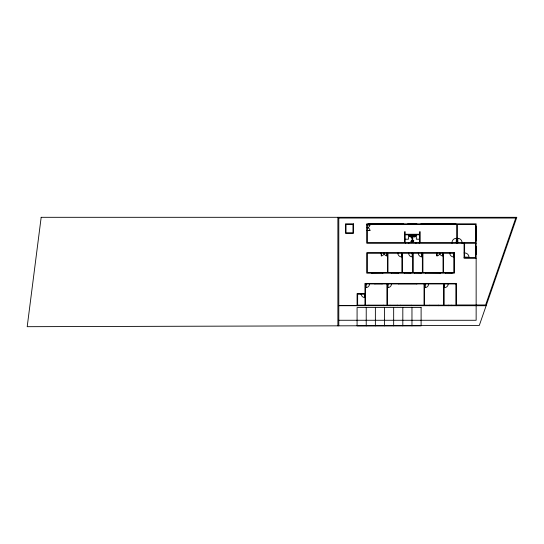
<?xml version="1.0" encoding="UTF-8"?>
<svg xmlns="http://www.w3.org/2000/svg" width="544" height="544" viewBox="0 0 544 544"><rect width="100%" height="100%" fill="white"/><g stroke="black" fill="none" stroke-linecap="round" stroke-linejoin="round"><path stroke-width="0.82" d="M411.291 234.892L408.612 234.892M412.032 241.89L412.032 240.951A2.094 2.094 0 0 1 412.032 241.89L411.828 241.951M411.148 241.176L411.522 240.89M413.63 241.155L413.093 241.407M411.794 241.862L411.815 241.747A1.591 1.591 0 0 0 411.815 241.046L411.794 240.978M415.011 236.606C414.61 233.757 413.297 237.769 414.868 236.688M414.997 236.817L415.018 235.144A1.013 1.013 0 0 0 414.773 235.096L414.29 235.001M410.584 236.66C410.876 234.219 408.796 237.3 410.509 236.688M410.591 236.844L410.679 235.144A0.959 0.959 0 0 0 410.414 235.096L410.339 234.818M412.094 240.815L411.237 240.863L411.033 241.42A1.503 1.503 0 0 0 411.053 241.686L412.094 242.032M412.692 240.264L413.556 240.312L413.753 240.87A1.503 1.503 0 0 1 413.732 241.135L412.692 241.482M412.032 242.032L411.672 242.053M338.79 218.042L515.773 218.042L485.622 304.98L456.416 304.98M368.213 224.06L403.702 224.06M408 224.06L416.786 224.06M421.083 224.06L455.838 224.06M368.213 224.169L403.702 224.169M408 224.169L416.786 224.169M421.083 224.169L455.838 224.169M366.751 224.754L369.954 224.93L367.03 224.754M475.592 226.222L476.143 226.222M366.751 230.608L369.954 230.432L367.03 230.608M408.83 234.974L411.06 234.974M413.726 234.974L415.956 234.974M409.965 235.001L410.496 235.001M412.121 235.559L412.121 238.333M412.665 235.559L412.665 238.333M410.094 234.818L410.013 235.096A1.013 1.013 0 0 0 409.768 235.144L409.612 236.613L410.509 236.858M414.372 235.049L414.372 235.096A0.959 0.959 0 0 0 414.106 235.144L413.964 236.613L414.868 236.858M456.389 243.229L456.389 238.292L456.253 242.685M457.667 243.229L457.667 238.292L457.796 242.685M405.164 239.21L408.462 239.21L408.462 234.818M419.621 239.21L416.323 239.21L416.323 234.818M475.592 240.856L476.143 240.856M476.143 243.229L366.751 243.229L366.751 223.842L476.143 223.842L476.143 320.28L338.79 320.266M475.592 246.799L476.143 246.799M381.201 252.953L381.378 255.877L381.201 252.674M387.056 252.953L386.879 255.877L387.056 252.674M436.812 252.953L436.988 255.877L436.812 252.674M442.666 252.953L442.49 255.877L442.666 252.674M464.073 252.926L464.617 252.926A4.393 4.393 0 0 1 469.01 257.319L464.617 257.183M475.592 254.116L476.143 254.116M401.506 252.674L401.506 256.884L401.397 253.225M412.304 252.674L412.304 256.884L412.189 253.225M421.994 252.674L421.994 256.884L421.886 253.225M453.458 252.674L453.458 256.884L453.349 253.225M464.073 257.319L469.01 257.319M476.143 258.23L464.073 258.23L464.073 243.229M371.872 272.945L382.854 272.836M391.265 272.836L398.582 272.945M404.253 272.836L410.836 272.945M414.494 272.836L421.083 272.945M425.653 272.836L440.286 272.945M445.414 272.836L451.996 272.945M374.83 283.614L382.146 283.614M398.609 283.614L416.901 283.614M374.83 283.723L382.146 283.723M398.609 283.723L416.901 283.723M365.867 283.397L365.867 287.606L365.976 283.948M387.818 283.397L387.818 287.606L387.926 283.948M424.952 283.397L424.952 287.606L425.061 283.948M444.523 283.397L444.523 287.606L444.632 283.948M364.949 293.638L357.082 293.638L357.082 305.714M357.632 294.188L364.949 294.188M364.582 293.638L364.582 297.48L364.473 294.188M357.082 305.164L364.949 305.164M368.88 305.381L383.513 305.381M390.007 305.381L397.331 305.381M400.255 305.381L411.23 305.381M429.706 305.381L438.484 305.381M448.181 305.381L451.84 305.381M338.79 305.531L357.082 305.531M368.88 305.497L383.513 305.497M390.007 305.497L397.331 305.497M400.255 305.497L411.23 305.497M429.706 305.497L438.484 305.497M448.181 305.497L451.84 305.497M338.79 305.714L486.146 305.714M413.175 240.339L413.637 240.625M413.195 241.502L412.814 241.4M411.59 242.053L411.148 241.665M411.672 240.788L412.032 240.808M412.991 241.312L412.971 241.203A1.591 1.591 0 0 1 412.971 240.502M475.925 226.222L475.925 240.856M475.925 246.799L475.925 254.116M475.816 226.222L475.816 240.856M475.816 246.799L475.816 254.116M475.592 243.229L475.592 257.686L464.617 257.686L464.617 243.229M462.06 243.229L462.06 242.685A4.393 4.393 0 0 0 457.667 238.292M456.416 305.714L456.416 283.397L364.949 283.397L364.949 305.714M455.838 223.842L455.838 224.393M451.996 243.229L451.996 242.685A4.393 4.393 0 0 1 456.389 238.292M451.996 272.619L451.996 273.163M451.84 305.164L451.84 305.714M449.8 252.674L449.8 253.225A3.658 3.658 0 0 0 453.458 256.884M448.181 283.397L448.181 283.948A3.658 3.658 0 0 1 444.523 287.606M448.181 305.164L448.181 305.714M445.414 272.619L445.414 273.163M440.286 272.619L440.286 273.163M438.484 305.164L438.484 305.714M429.706 305.164L429.706 305.714M428.611 283.397L428.611 283.948A3.658 3.658 0 0 1 424.952 287.606M425.653 272.619L425.653 273.163M421.083 223.842L421.083 224.393M421.083 272.619L421.083 273.163M419.254 242.685L419.254 243.229M418.336 252.674L418.336 253.225A3.658 3.658 0 0 0 421.994 256.884M416.901 283.397L416.901 283.948M416.786 223.842L416.786 224.393M416.221 234.818L413.447 234.818M415.963 242.685L415.963 243.229M414.494 272.619L414.494 273.163M412.821 235.824L412.821 238.054M411.964 235.824L411.964 238.054M411.964 307.544L411.964 325.836M411.23 305.164L411.23 305.714M410.836 272.619L410.836 273.163M408.823 242.685L408.823 243.229M408.646 252.674L408.646 253.225A3.658 3.658 0 0 0 412.304 256.884M408 223.842L408 224.393M405.532 242.685L405.532 243.229M404.253 272.619L404.253 273.163M403.702 223.842L403.702 224.393M402.818 307.544L402.818 325.836M400.255 305.164L400.255 305.714M398.582 272.619L398.582 273.163M398.609 283.397L398.609 283.948M397.848 252.674L397.848 253.225A3.658 3.658 0 0 0 401.506 256.884M397.331 305.164L397.331 305.714M393.666 307.544L393.666 325.836M391.476 283.397L391.476 283.948A3.658 3.658 0 0 1 387.818 287.606M391.265 272.619L391.265 273.163M390.007 305.164L390.007 305.714M384.52 307.544L384.52 325.836M383.513 305.164L383.513 305.714M382.854 272.619L382.854 273.163M382.146 283.397L382.146 283.948M375.374 307.544L375.374 325.836M374.83 283.397L374.83 283.948M371.872 272.619L371.872 273.163M369.526 283.397L369.526 283.948A3.658 3.658 0 0 1 365.867 287.606M368.88 305.164L368.88 305.714M368.213 223.842L368.213 224.393M366.228 307.544L366.228 325.836M361.291 293.638L361.291 294.188A3.291 3.291 0 0 0 364.582 297.48M360.924 293.638L360.924 294.188M357.632 293.638L357.632 305.714M338.79 217.314L338.79 325.836M337.878 217.314L337.878 325.836M387.056 255.877A2.924 2.924 0 0 1 384.132 252.953A2.924 2.924 0 0 1 381.201 255.877M442.666 255.877A2.924 2.924 0 0 1 439.742 252.953A2.924 2.924 0 0 1 436.812 255.877M369.954 224.754A2.924 2.924 0 0 1 367.03 227.684A2.924 2.924 0 0 1 369.954 230.608M412.699 240.795L412.753 241.346A2.094 2.094 0 0 1 412.753 240.387L412.699 240.795M41.174 217.314L27.2 326.686L479.298 325.448L516.8 217.314L41.174 217.314M353.512 223.842L345.46 223.842L345.46 233.356L353.512 233.356L353.512 223.842M352.961 224.393L346.011 224.393L346.011 232.805L352.961 232.805L352.961 224.393M456.756 224.393L367.302 224.393L367.302 242.685L404.62 242.685L404.62 231.71L405.164 231.71L405.164 234.267L419.621 234.267L419.621 231.71L420.165 231.71L420.165 242.685L456.756 242.685L456.756 224.393M475.592 224.393L457.3 224.393L457.3 242.685L475.592 242.685L475.592 224.393M412.121 234.818L405.164 234.818L405.164 242.685L412.121 242.685L412.121 234.818M419.621 234.818L412.665 234.818L412.665 242.685L419.621 242.685L419.621 234.818M454.376 252.674L366.751 252.674L366.751 273.163L454.376 273.163L454.376 252.674M387.423 253.225L367.302 253.225L367.302 272.619L387.423 272.619L387.423 253.225M401.873 253.225L387.974 253.225L387.974 272.619L401.873 272.619L401.873 253.225M412.665 253.225L402.424 253.225L402.424 272.619L412.665 272.619L412.665 253.225M422.362 253.225L413.216 253.225L413.216 272.619L422.362 272.619L422.362 253.225M443.034 253.225L422.912 253.225L422.912 272.619L443.034 272.619L443.034 253.225M453.825 253.225L443.584 253.225L443.584 272.619L453.825 272.619L453.825 253.225M386.9 283.948L365.5 283.948L365.5 305.164L386.9 305.164L386.9 283.948M424.034 283.948L387.45 283.948L387.45 305.164L424.034 305.164L424.034 283.948M443.605 283.948L424.585 283.948L424.585 305.164L443.605 305.164L443.605 283.948M455.865 283.948L444.156 283.948L444.156 305.164L455.865 305.164L455.865 283.948M421.11 307.544L357.082 307.544L357.082 325.836L421.11 325.836L421.11 307.544"/></g></svg>
